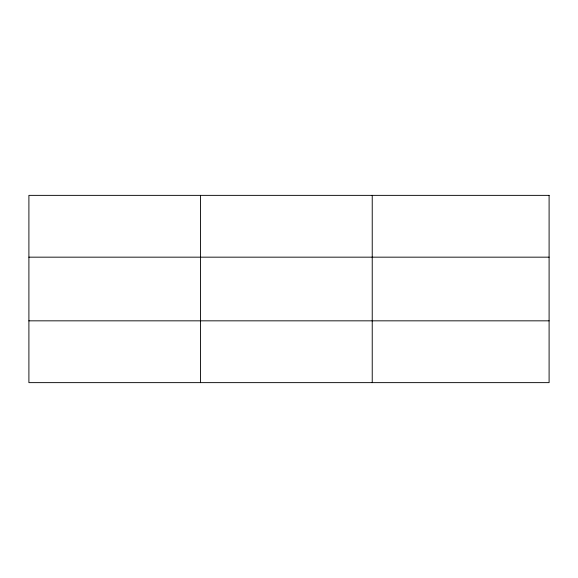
<?xml version="1.0" encoding="UTF-8"?>
<svg xmlns="http://www.w3.org/2000/svg" width="578" height="578" viewBox="0 0 578 578"><rect width="100%" height="100%" fill="white"/><g stroke="black" fill="none" stroke-linecap="round" stroke-linejoin="round"><path stroke-width="0.87" d="M28.9 257.167L549.1 257.167M28.9 320.833L549.1 320.833M372.232 195.364L372.232 382.636M200.566 195.364L200.566 382.636M549.1 195.364L28.9 195.364L28.9 382.636L549.1 382.636L549.1 195.364"/></g></svg>
